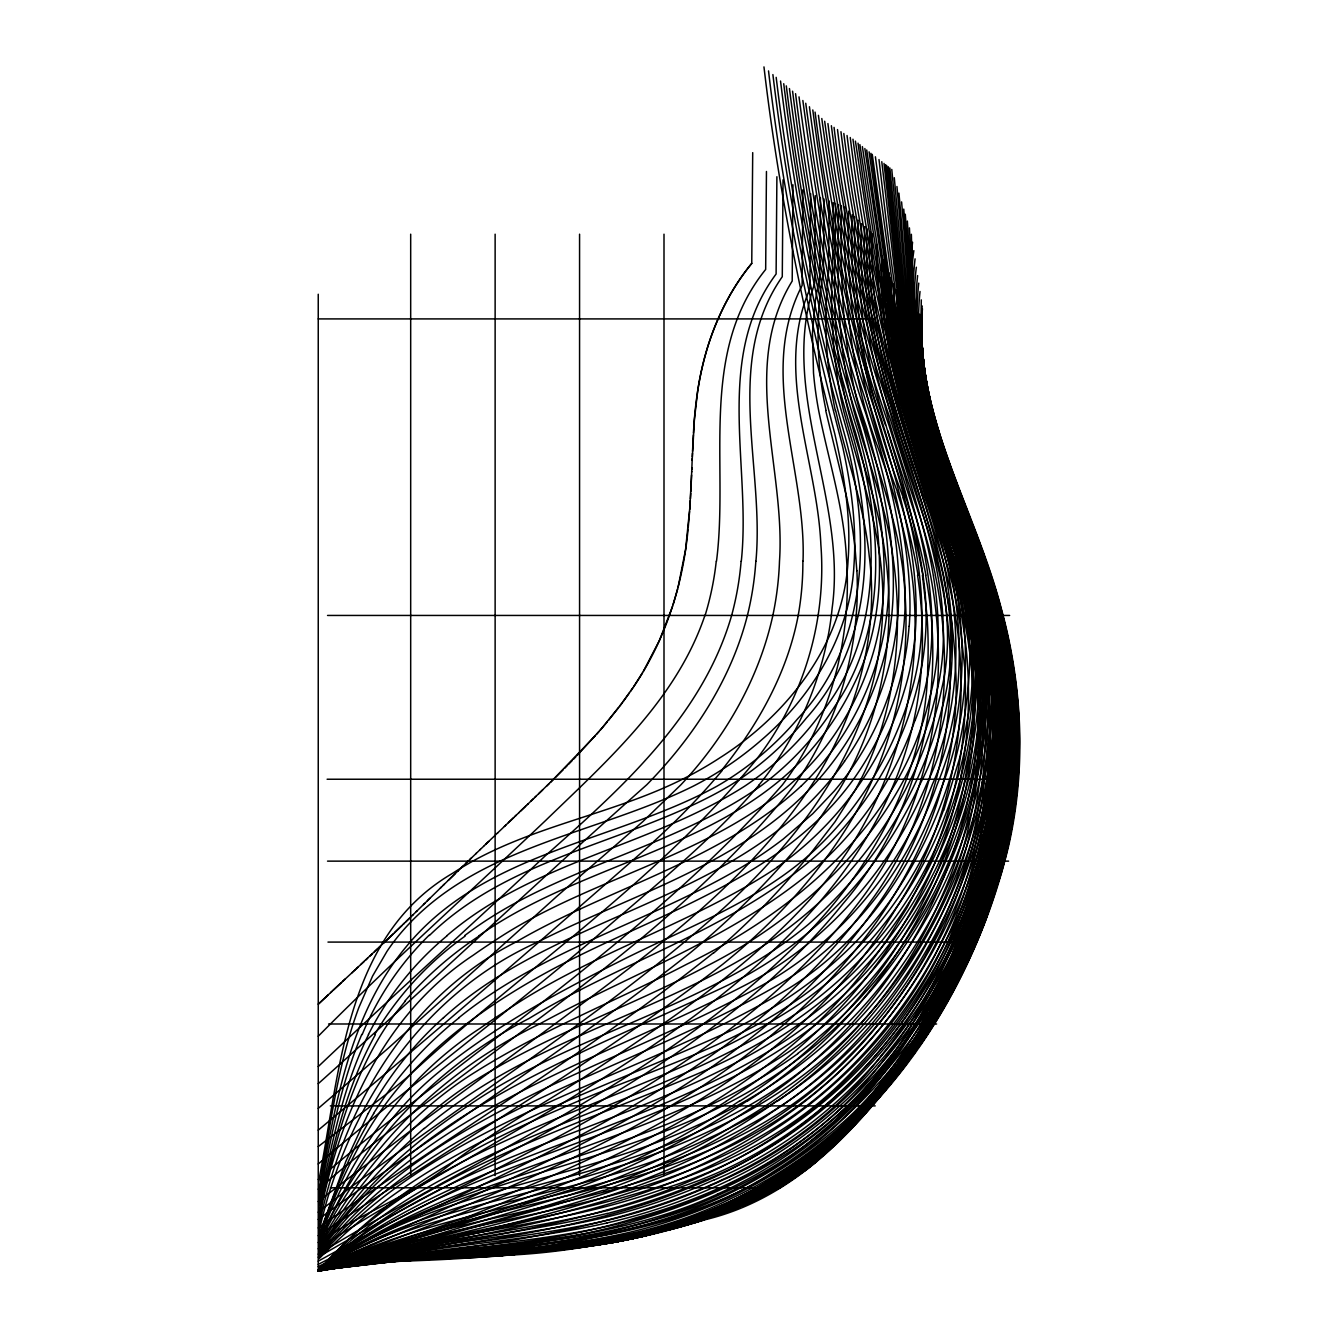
<?xml version="1.0" encoding="UTF-8"?>
<svg xmlns="http://www.w3.org/2000/svg" width="1338" height="1338" viewBox="0 0 1338 1338"><rect width="100%" height="100%" fill="white"/><g stroke="black" fill="none" stroke-linecap="round" stroke-linejoin="round"><path stroke-width="1.5" d="M921.765 313.092C918.855 385.595 942.671 455.422 968.093 522.272M854.564 216.789C854.246 268.102 856.905 319.698 867.225 370.091A478.168 478.168 0 0 0 875.169 402.788L907.8 503.489M876.959 244.503C876.323 292.119 882.946 339.618 894.052 385.862A796.93 796.93 0 0 0 902.213 416.921C919.407 478.469 944.477 537.642 958.393 600.126C974.315 672.83 971.254 749.481 950.365 820.88C916.513 929.759 841.284 1024.206 747.039 1087.46A822.435 822.435 0 0 1 725.982 1101.391M921.313 316.002C918.989 410.933 957.958 499.291 989.317 586.813A421.754 421.754 0 0 1 998.75 620.999C1009.337 666.993 1012.498 714.492 1010.19 761.556A642.207 642.207 0 0 1 1007.481 796.645C998.85 887.194 963.209 973.462 914.991 1049.878C862.776 1124.087 797.331 1197.661 705.31 1219.671A876.156 876.156 0 0 1 668.364 1230.241C620.13 1243.27 570.423 1249.742 520.633 1252.585L524.044 1251.983M872.46 234.1C866.74 357.112 922.367 469.354 952.773 585.509A495.144 495.144 0 0 1 959.63 620.347L964.698 667.428M921.882 312.306C918.654 380.36 940.079 446.223 963.778 509.076M693.452 433.094C695.476 393.038 702.667 352.764 719.376 316.052A244.453 244.453 0 0 1 721.684 311.085L722.47 309.429A230.002 230.002 0 0 1 751.755 263.318L752.709 152.649M766.457 171.481L765.671 269.44C698.403 352.814 728.993 463.885 716.482 561.341M776.893 176.733L776.107 274.006C713.723 358.066 751.438 465.825 741.285 561.308M783.048 179.827L782.278 276.698C723.222 361.344 764.667 466.845 755.92 561.308M792.966 184.811L792.196 281.047C739.462 366.913 785.791 468.3 779.485 561.274A314.363 314.363 0 0 1 772.846 615.447C764.5 653.596 748.962 689.973 728.374 723.089A398.573 398.573 0 0 1 680.875 784.821L642.809 821.632L556.976 896.243L387.97 1048.457L318.243 1108.416M802.884 189.812L802.131 285.395C757.074 372.817 806.496 469.487 803.017 561.207M810.644 193.709L809.891 288.791C773.882 372.165 817.217 459.636 820.863 544.7C826.784 621.083 803.369 698.737 756.505 759.315C656.54 882.177 522.188 970.334 406.852 1077.608A737.69 737.69 0 0 1 388.639 1092.36L318.243 1146.566M815.31 195.549L814.608 283.556C778.047 391.783 847.406 498.589 832.152 608.037A314.447 314.447 0 0 1 827.871 637.49M820.428 197.572L819.776 277.786A269.239 269.239 0 0 0 815.294 301.368L812.45 333.129L813.504 372.951A382.986 382.986 0 0 0 818.639 410.398C828.122 458.85 843.592 506.316 846.318 555.922C851.721 626.987 836.033 700.075 798.702 761.071A289.577 289.577 0 0 1 782.379 784.904C647.793 938.289 472.414 1047.654 318.243 1179.397M823.439 273.721L824.041 199.011M828.623 267.968L829.159 201.051M833.24 202.657L832.754 263.385A623.759 623.759 0 0 0 831.634 307.64L833.975 352.028L838.759 387.2A404.712 404.712 0 0 0 843.559 410.415C860.652 475.291 885.104 539.783 882.712 607.97A311.419 311.419 0 0 1 880.856 636.888C870.185 745.417 801.813 836.668 723.741 908.067C597.785 1021.111 451.424 1108.249 318.243 1212.195M835.531 203.56C835.397 264.64 831.115 326.505 842.907 386.899A402.353 402.353 0 0 0 848.008 410.415C860.535 458.817 879.233 505.781 885.321 555.688C895.323 624.913 885.238 697.098 855.133 760.335A328.596 328.596 0 0 1 838.943 790.24L817.468 821.783L793.467 851.537A846.201 846.201 0 0 1 690.04 952.974C570.356 1047.537 441.038 1129.071 318.243 1219.436M838.491 204.747C837.722 265.376 836.35 326.74 848.309 386.515A403.507 403.507 0 0 0 853.795 410.432C867.024 458.75 886.208 505.63 892.747 555.605C903.05 624.177 896.978 696.028 869.851 760.218A302.037 302.037 0 0 1 855.066 790.189L835.063 821.699L808.42 856.337M841.451 205.918C840.297 266.128 841.569 326.94 853.711 386.13A409.127 409.127 0 0 0 859.581 410.432C877.611 470.441 901.645 529.564 904.923 592.901C910.877 672.278 892.028 753.511 850.55 821.565C817.367 876.407 772.862 923.789 723.122 963.962C594.574 1063.643 453.147 1145.127 318.243 1235.676M844.629 207.173C843.709 288.122 848.81 371.061 877.929 447.444C895.038 495.595 910.492 545.018 914.055 596.296C921.564 699.858 888.449 806.145 821.8 885.99C755.017 964.966 667.144 1021.881 581.896 1078.796C539.03 1106.309 494.391 1131.128 453.632 1161.819C412.505 1195.302 361.695 1212.797 318.243 1242.517M858.093 220.201C857.474 270.56 860.903 321.153 871.322 370.492A515.331 515.331 0 0 0 879.267 402.788C897.263 464.219 917.768 525.55 924.792 589.506C934.158 682.748 893.901 776.274 829.861 842.923C745.584 925.461 628.04 957.824 529.179 1018.402C435.803 1066.436 360.842 1145.729 319.096 1242.216M861.622 223.613C856.186 326.405 888.081 424.932 921.246 520.616M491.732 1255.83C649.515 1251.933 811.681 1192.342 907.499 1061.486C989.016 952.439 1034.592 812.584 1014.706 676.175A524.345 524.345 0 0 0 1002.747 615.447C977.225 512.822 914.138 417.841 922.417 308.743M922.033 311.336C918.102 379.825 940.597 445.972 964.598 509.076M864.783 226.674C859.498 330.553 893.935 429.582 926.766 526.369A652.543 652.543 0 0 1 939.778 575.156C965.551 688.669 944.444 813.337 875.353 908C744.062 1095.688 516.451 1172.774 318.243 1266.534M867.325 229.133C860.769 344.92 908 452.294 939.694 560.906A538.612 538.612 0 0 1 943.19 575.173L950.733 615.447A481.111 481.111 0 0 1 955.499 666.792C962.356 774.133 916.396 877.745 848.376 958.56C713.689 1120.324 504.342 1186.037 318.243 1268.156L318.243 294.243M869.867 231.574C864.114 346.509 911.027 453.181 943.056 560.906A560.622 560.622 0 0 1 946.668 575.173C976.456 687.264 960.266 810.192 896.41 907.733C773.916 1113.584 526.787 1185.016 318.243 1269.126M922.166 310.349C915.359 413.743 970.15 505.463 997.88 601.899A497.753 497.753 0 0 1 1006.293 635.466M1018.92 758.646C1022.282 677.68 1001.627 598.002 971.973 523.275M922.267 309.73C914.724 418.359 976.038 513.357 1002.028 615.447A508.239 508.239 0 0 1 1018.118 737.974C1019.071 835.263 987.829 930.78 938.925 1014.137A529.915 529.915 0 0 1 859.799 1117.698C817.501 1164.595 763.078 1200.169 702.667 1218.818A656.322 656.322 0 0 1 585.041 1246.531L544.215 1251.365M1011.946 737.924C1010.809 873.129 953.425 1005.607 858.143 1101.191C795.307 1165.783 713.003 1210.037 625.214 1229.589C524.412 1253.79 419.129 1247.635 318.243 1271C383.471 1256.984 450.605 1257.636 516.869 1252.853M1006.728 758.629C1013.786 672.211 988.765 588.335 957.105 509.076A821.415 821.415 0 0 1 929.024 406.819M861.237 1117.581C959.781 1009.872 1015.174 863.395 1010.106 717.252M691.796 469.554L691.88 467.731M691.696 471.996L692.231 458.6M691.579 475.023L691.11 485.978M692.298 456.776L692.448 453.13M691.729 471.377L689.739 509.678M692.164 460.356L694.389 419.697L697.683 390.83A300.983 300.983 0 0 1 708.521 344.267C718.021 315.032 732.221 287.135 751.822 263.369M692.532 451.307L693.352 434.917M691.01 487.801L690.843 491.447M690.743 493.287L690.441 498.756M1004.002 830.731C1018.502 745.818 1014.388 656.975 984.969 575.574C946.05 468.668 899.169 358.601 912.566 242.245M1010.223 779.234L1011.745 717.252M690.324 500.579L690.107 504.225M1008.367 779.234L1009.621 758.613M922.216 305.967C912.884 413.726 975.168 507.738 1001.326 608.723C1022.433 685.725 1026.43 767.945 1008.601 845.984C969.515 1010.006 857.909 1169.596 692.064 1221.811M689.99 506.048L685.574 549.567L678.115 587.114M921.297 299.879L920.577 341.441M689.605 511.501L688.2 527.858M920.026 291.5C910.275 384.474 952.639 470.708 983.096 555.872C1004.47 614.175 1017.884 675.74 1018.134 738.007A486.53 486.53 0 0 1 1000.774 871.473M918.754 283.121C906.595 395.78 966.404 497.351 997.145 601.899A478.352 478.352 0 0 1 1009.37 655.704C1031.698 779.117 999.118 906.562 938.072 1014.154A507.152 507.152 0 0 1 918.504 1045.463L887.947 1086.406A607.301 607.301 0 0 1 860.485 1117.648C818.806 1165.599 764.416 1202.059 703.136 1219.453A786.326 786.326 0 0 1 675.556 1227.866L642.273 1236.513A591.831 591.831 0 0 1 621.902 1240.744C521.72 1260.53 418.677 1253.037 318.243 1270.113L565.874 1195.904M917.617 275.595C900.708 431.689 1013.602 563.432 1015.726 717.369M913.837 250.624C891.175 415.683 1010.157 555.437 1011.796 717.252M915.075 258.853C903.602 359.654 942.153 456.291 977.158 548.664M916.346 267.215C899.588 405.029 984.634 524.596 1008.166 655.737C1019.857 722.119 1016.746 790.808 1000.255 856.086C974.465 965.3 911.763 1063.81 830.564 1140.294M688.016 529.681C682.715 587.215 663.983 643.896 630.516 691.294M1005.239 810.243L1006.46 799.94M1001.443 820.462L1004.102 799.923A636.921 636.921 0 0 0 1007.347 758.629C1014.371 672.228 989.602 588.268 957.724 509.076A816.113 816.113 0 0 1 932.101 420.032M1004.052 830.731L995.271 871.456L982.694 912.148M995.188 845.951C1008.35 776.676 1010.725 704.758 996.793 635.416C983.614 574.37 956.469 517.655 938.172 458.165A642.524 642.524 0 0 1 928.505 423.895C908.903 348.516 906.16 270.293 898.919 193.107M318.661 1181.186C340.454 1072.056 344.468 936.115 453.08 873.012A310.567 310.567 0 0 1 472.782 861.137C538.896 824.609 615.129 812.969 682.48 779.234A375.694 375.694 0 0 0 720.413 757.475C788.149 714.291 843.927 642.942 848.058 560.421C851.269 517.839 844.194 475.308 834.795 433.897C803.502 313.192 778.398 190.832 763.965 66.9M318.712 1190.101C329.148 1134.54 335.637 1077.96 353.132 1023.988A393.857 393.857 0 0 1 358.801 1007.681L372.583 976.054L386.966 951.385A201.821 201.821 0 0 1 398.707 935.563C472.465 846.134 595.577 834.912 693.72 785.924A340.521 340.521 0 0 0 762.359 739.212C812.986 695.543 850.383 633.309 853.945 565.589C856.855 524.981 851.001 484.289 842.221 444.701C809.858 321.789 783.115 197.305 768.53 70.914M318.762 1195.654C334.467 1109.302 348.164 1016.261 406.284 946.635C484.189 851.771 614.895 841.937 716.834 786.276A299.879 299.879 0 0 0 749.849 764.282A308.71 308.71 0 0 0 797.682 718.74C870.586 641.153 870.904 529.564 844.228 433.295C811.263 315.751 787.48 195.816 772.896 74.594M989.769 871.423C1001.945 821.114 1005.524 769.116 1005.875 717.503A440.536 440.536 0 0 0 989.167 605.462L973.06 556.357M998.466 851.052L1000.473 840.916M318.795 1199.818C330.118 1144.023 339.283 1087.108 361.778 1034.425M318.946 1221.009C337.31 1118.3 383.488 1014.237 473.267 955.181A479.673 479.673 0 0 1 492.618 942.103C602.802 867.158 754.699 850.901 834.377 734.88A289.945 289.945 0 0 0 870.687 660.955C896.56 582.816 880.956 498.823 858.528 421.938C823.288 313.677 803.787 201.252 789.437 88.542M994.268 851.018C963.059 1009.203 861.455 1166.903 702.5 1218.818A670.673 670.673 0 0 1 675.59 1227.448L650.653 1234.372M318.829 1205.371C331.272 1147.419 342.127 1088.129 368.569 1034.542M318.896 1215.456C332.409 1153.189 347.378 1089.684 380.945 1034.709A275.745 275.745 0 0 1 396.349 1012.247L405.431 1000.908M318.862 1210.94C332.041 1150.663 345.003 1089.032 375.393 1034.642M318.979 1226.578C341.842 1109.804 407.003 997.111 515.832 942.086C609.492 887.395 720.546 861.087 801.445 785.757M996.208 861.137L990.906 881.692M988.514 876.557C970.451 946.217 941.283 1013.686 898.082 1071.537M319.013 1231.796C345.706 1109.286 420.918 994.519 537.675 942.086C631.519 894.436 739.245 864.933 813.052 785.523A294.226 294.226 0 0 0 833.139 761.657A303.492 303.492 0 0 0 880.17 670.773C906.06 591.112 889.636 505.781 866.572 427.625C829.644 319.531 809.791 206.771 795.558 93.693M677.664 588.887L673.098 604.692M992.445 881.709L995.271 871.456M999.118 871.473L989.752 902.113L978.647 932.185A666.692 666.692 0 0 1 965.367 963.159L952.706 989.016L938.44 1014.154A543.546 543.546 0 0 1 860.066 1117.548C818.187 1165.064 763.546 1200.788 702.835 1219.052A709.04 709.04 0 0 1 668.465 1229.388L632.723 1238.118A625.548 625.548 0 0 1 585.024 1246.464L491.715 1255.646M1000.122 871.473L990.705 902.113L979.416 932.218A646.873 646.873 0 0 1 966.12 963.159L939.41 1014.137A521.218 521.218 0 0 1 870.988 1105.957L835.698 1140.327M1000.757 871.473L991.291 902.13L980.068 932.201M1001.761 871.473L984.902 922.25M672.529 606.432L659.383 640.567L643.344 671.341M915.058 720.48C953.425 622.789 918.42 519.713 888.917 425.149C853.192 325.067 832.269 220.486 818.421 115.319M984.751 902.046L977.827 922.183M976.84 922.183L989.434 881.692A516.401 516.401 0 0 0 998.717 840.883L1004.738 799.923A641.889 641.889 0 0 0 1007.966 758.613C1017.733 657.159 978.78 562.06 943.29 469.554C914.623 387.585 911.395 299.996 905.291 214.214M319.046 1236.613C333.647 1194.115 350.121 1151.901 373.737 1113.5M319.046 1234.991L345.99 1161.083L368.084 1113.534M704.909 615.447C676.392 699.674 607.787 760.268 545.703 820.411C469.889 892.346 391.733 961.871 318.243 1036.231M943.775 810.259L959.446 758.83A505.463 505.463 0 0 0 966.571 723.808C984.852 639.614 957.791 556.023 929.977 477.398C889.686 368.468 868.596 253.969 852.958 139.202M966.989 952.656L982.744 912.148M319.063 1237.867C339.936 1180.517 365.341 1123.167 407.17 1077.792C445.705 1035.361 493.237 1002.112 543.128 974.365C655.135 912.299 795.29 877.812 865.502 761.021A302.856 302.856 0 0 0 909.087 626.318M979.065 922.183L971.355 942.086M970.267 942.086L974.131 932.168M953.927 963.092C998.466 860.752 1011.846 745.115 991.107 635.433A410.733 410.733 0 0 0 984.617 608.205C953.877 510.43 908.234 414.563 909.924 309.764M965.033 952.673C948.776 992.729 928.689 1031.397 902.849 1066.135M319.08 1239.49C350.84 1155.38 403.574 1077.893 479.874 1028.437A734.294 734.294 0 0 1 503.757 1012.281C589.205 953.459 690.977 924.792 777.094 867.459M951.736 968.294C996.877 864.298 1012.18 747.189 990.906 635.517A352.178 352.178 0 0 0 985.571 610.396C965.283 537.776 933.606 468.601 917.684 394.66A808.972 808.972 0 0 1 907.281 342.511L899.287 283.656L886.693 165.511M951.301 968.294C927.234 1028.905 889.737 1084.198 842.589 1129.255M967.023 952.656C927.368 1045.446 864.499 1131.48 779.937 1187.793M960.433 963.159L940.848 1004.169M949.077 973.479C909.104 1074.113 827.285 1154.343 729.494 1199.283C601.615 1263.407 454.669 1243.955 318.243 1270.113C458.198 1224.638 608.957 1203.966 735.482 1124.271C826.6 1073.16 900.29 993.549 941.383 897.313C986.708 797.766 990.705 681.494 958.794 577.431C925.762 478.736 888.767 378.771 889.335 273.103M950.984 983.882C1019.773 853.477 1036.013 693.954 979.734 555.906M319.096 1241.112C347.729 1177.925 384.307 1116.16 438.931 1071.955C493.889 1026.865 556.876 992.846 620.196 961.085C685.692 927.87 756.873 902.247 812.199 852.339C857.022 811.346 890.071 757.96 908.552 700.209C940.363 606.85 908.954 509.477 881.441 419.496C846.201 319.481 826.55 214.866 812.785 109.95M946.685 994.084C1019.539 852.841 1037.636 684.136 971.656 536.354M923.621 876.089L907.013 907.666L888.114 937.938A519.462 519.462 0 0 1 810.945 1028.721M946.183 994.084L929.86 1023.988L909.388 1056.05M941.868 1004.186L947.07 994.084M947.822 994.084L937.068 1014.154M319.113 1243.855C364.789 1147.619 443.764 1070.166 539.498 1023.988C632.439 973.211 735.097 936.985 816.414 867.225A349.151 349.151 0 0 0 914.924 720.446M953.108 952.79C902.648 1049.895 824.91 1135.41 723.289 1179.782A592.032 592.032 0 0 1 607.151 1220.407M894.654 1076.488L916.998 1045.43A496.264 496.264 0 0 0 935.797 1014.154L956.319 973.562L965.283 952.656A655.068 655.068 0 0 0 976.84 922.183M941.668 1004.186L917.115 1045.413L887.228 1086.356A641.588 641.588 0 0 1 860.652 1117.631L827.336 1150.897L790.106 1179.564M319.113 1245.477C357.246 1176.386 408.792 1112.848 476.696 1071.203C543.445 1029.19 617.303 1000.54 687.03 964.096C796.528 910.626 899.755 822.987 929.191 699.724C955.667 604.625 917.885 509.594 890.456 419.53C855.785 322.291 835.514 220.636 821.8 118.53M642.407 672.914L633.61 686.779M924.759 1034.776L931.365 1023.988M319.146 1246.865C362.297 1176.57 418.342 1112.112 490.795 1071.019C560.555 1030.026 637.406 1003.283 708.605 965.099C814.641 910.827 905.709 817.485 934.777 699.44C961.32 604.04 920.477 509.661 893.332 419.547C858.829 323.194 838.408 222.476 824.676 121.256M933.723 1023.988L904.371 1066.52L879.618 1096.374A449.953 449.953 0 0 1 858.829 1117.765C806.178 1168.007 741.921 1207.043 671.442 1226.21M919.875 1045.647L927.15 1034.91A595.226 595.226 0 0 0 984.785 922.216M632.59 688.284L619.812 706.063M319.163 1249.96C350.573 1202.946 390.947 1162.304 436.037 1128.352A601.331 601.331 0 0 1 468.016 1105.89C574.537 1032.183 708.538 1007.882 808.62 924.173C872.844 867.86 920.996 792.414 941.718 709.291C965.216 629.144 938.741 547.978 914.707 471.662C874.835 359.604 846.268 243.817 831.366 125.722M629.479 692.8L623.09 701.681M319.163 1251.147C413.593 1112.363 578.116 1055.983 723.156 987.411C810.443 946.25 880.053 872.175 919.791 784.687C966.789 693.569 958.225 587.466 923.404 494.19C882.06 375.025 849.011 252.966 834.059 127.394M902.481 1066.269L916.848 1045.463A492.953 492.953 0 0 0 935.964 1014.154C986.608 924.14 1012.916 820.629 1009.454 717.252C1010.892 589.707 930.546 480.626 921.899 354.637M894.871 1009.504C963.41 917.6 995.89 800.576 985.47 686.461C981.172 609.844 947.822 539.883 925.896 467.531C908.87 411.184 899.136 352.563 898.216 293.658M912.265 1056.251L916.078 1050.999M319.18 1252.686C420.182 1112.33 593.771 1063.359 740.55 987.528C824.593 945.247 889.803 870.704 926.448 784.653C969.515 694.556 961.47 591.145 927.385 499.843C885.304 379.658 852.741 256.227 837.504 129.552M622.003 703.152L602.05 728.023L577.096 755.502M895.691 1076.254L903.317 1066.118M894.252 1076.588C986.825 951.836 1023.955 788.015 995.271 635.416A395.613 395.613 0 0 0 988.782 608.221L977.509 572.513L954.529 508.925A728.993 728.993 0 0 1 914.74 311.587M894.921 1009.437C837.688 1087.51 755.284 1144.659 665.839 1180.066C553.564 1222.614 433.746 1239.055 318.243 1270.515C459.586 1209.669 621.668 1210.188 756.606 1132.266C819.96 1096.943 872.711 1044.526 912.717 984.333C979.75 882.846 1012.481 756.305 991.809 635.5A357.045 357.045 0 0 0 986.307 610.396C966.22 539.749 935.563 472.347 919.691 400.397A803.235 803.235 0 0 1 908.067 342.578L900.34 284.108L888.281 166.715M908.368 1061.469C849.53 1140.26 768.096 1204.284 671.408 1227.916M618.691 707.501L608.489 720.346M890.372 1081.589L893.951 1076.622M721.7 770.236C757.893 725.045 787.38 672.847 798.201 615.447A300.716 300.716 0 0 0 802.867 561.224M880.371 1056.568C980.787 934.309 1017.181 763.162 977.526 610.329A524.513 524.513 0 0 0 971.622 590.008L938.975 496.13M879.768 1096.14C935.329 1031.213 975.519 953.777 998.098 871.456A477.231 477.231 0 0 0 1008.835 820.495L1011.612 799.94A546.506 546.506 0 0 0 1015.141 737.957C1016.93 658.965 993.565 582.766 964.497 510.296M319.23 1270.765C383.053 1195.018 471.829 1146.783 561.659 1108.299A1164.896 1164.896 0 0 1 595.025 1094.15C675.473 1062.088 760.519 1034.341 827.135 976.673A402.838 402.838 0 0 0 943.507 810.159M890.054 1081.622L874.166 1101.141M319.18 1254.208C428.929 1114.153 608.188 1069.413 757.91 987.611C838.558 944.193 899.721 869.633 932.285 784.62C972.759 693.669 964.23 590.911 929.642 499.86C887.261 380.561 856.337 257.515 840.95 131.709M839.913 1140.16L861.237 1117.581L887.479 1086.289M886.091 1086.573C849.479 1133.236 802.265 1171.469 749.23 1197.995M759.231 784.904C709.157 843.576 647.743 891.141 590.192 942.086C500.797 1017.599 407.103 1087.844 318.243 1163.976M886.693 1086.523C765.035 1239.841 556.123 1257.369 375.71 1262.002M607.318 721.751L600.26 730.08M879.467 1096.157C850.5 1131.062 818.572 1164.495 779.251 1187.793L816.331 1161.066L850.316 1129.071M880.672 1056.619C758.362 1214.268 547.61 1237.717 364.137 1261.232M599.073 731.451L596.681 734.194M319.197 1255.562C436.238 1115.491 621.033 1074.815 773.381 987.695C851.068 943.374 907.666 868.262 937.118 784.603C975.435 692.967 966.538 590.727 931.516 499.877C888.9 381.313 859.347 258.585 843.826 133.499M595.477 735.549L550.436 782.362M858.327 1109.854C976.305 977.392 1025.811 786.125 984.116 613.373A461.861 461.861 0 0 0 974.315 579.354C942.487 492.033 905.241 403.708 907.632 308.927M869.583 1105.89L858.544 1117.765M575.858 756.806L573.35 759.399M319.197 1257.084C443.664 1115.942 635.533 1082.241 789.922 987.695C862.09 942.521 912.165 869.031 940.614 789.888C976.773 700.376 971.589 600.177 937.252 511.183C893.232 389.676 862.692 263.854 847.038 135.506M572.095 760.686L568.316 764.567M850.617 1129.038L828.406 1150.847M567.061 765.838L564.519 768.413M860.2 1117.682L825.061 1150.831L799.739 1170.533M563.248 769.685L555.588 777.311M838.775 1140.177L860.852 1117.615A660.805 660.805 0 0 0 887.897 1086.339M859.816 1117.698C816.147 1163.14 761.974 1198.296 702.199 1218.45M554.3 778.582L527.389 804.556M852.406 1123.569C807.282 1169.897 750.166 1203.698 688.384 1222.447M427.374 900.775L429.966 898.233M423.477 904.588L424.782 903.317M416.319 911.579L441.473 886.994M412.221 915.577L417.055 910.86M440.453 887.98L458.566 870.369M413.225 914.59L386.18 940.714M443.095 885.422L444.417 884.134M405.665 921.949L409.445 918.286M448.381 880.253L455.02 873.814M549.149 783.633L546.556 786.142M318.243 1066.587C392.971 995.522 469.889 926.782 544.984 856.103C620.999 788.667 702.483 716.516 731.635 615.447A301.602 301.602 0 0 0 741.118 561.308M403.173 924.357L404.427 923.153M401.935 925.562L394.576 932.67M457.68 871.239L462.864 866.221M461.677 867.375L471.478 857.926M465.691 863.512L468.35 860.936M538.762 793.685L542.659 789.922M319.213 1258.606C431.455 1141.95 589.54 1095.621 732.404 1029.976C800.04 996.258 862.073 947.772 902.013 882.762C940.597 821.114 964.046 749.798 968.929 677.229C974.181 614.025 953.325 553.313 933.874 494.274M469.688 859.648L476.361 853.243M534.832 797.448L536.137 796.194M393.372 933.84L356.259 968.762M475.793 853.795L480.375 849.396M480.108 849.663L484.423 845.532M484.389 845.549L488.738 841.401M530.902 801.211L533.528 798.702M485.727 844.278L497.753 832.805M525.633 806.229L520.348 811.263M497.351 833.189L513.725 817.585M515.046 816.314L516.384 815.059M518.793 812.751L528.276 803.72M504.409 826.449L505.747 825.178M508.407 822.636L509.745 821.381M510.246 820.896L519.027 812.534M383.822 942.956L385.01 941.835M379.156 947.371L380.31 946.284M377.985 948.475L374.523 951.736M328.195 994.887L318.243 1004.236L332.092 991.241M330.62 992.612L345.304 978.931M369.94 956.034L372.232 953.877M333.011 990.371L341.29 982.661M365.374 960.299L367.649 958.159M360.825 964.531L364.237 961.353M342.461 981.574L358.166 967.006M351.693 973.01L352.831 971.94M353.985 970.886L355.122 969.816M653.947 841.736C543.077 939.025 431.421 1035.545 318.243 1130.158M429.398 935.496C511.818 854.949 632.439 842.789 728.725 786.276A299.511 299.511 0 0 0 760.319 763.981A307.322 307.322 0 0 0 806.329 718.105C876.925 639.413 874.316 528.677 847.707 433.295C814.022 316.855 790.725 197.69 776.174 77.353M810.845 1028.621C770.002 1066.419 723.406 1097.495 674.854 1124.472A1223.785 1223.785 0 0 1 568.75 1176.236M972.525 536.337C1013.217 631.937 1023.102 739.111 1003.299 840.916A456.609 456.609 0 0 1 996.308 871.456C963.745 998.984 884.635 1114.788 771.574 1183.678M318.243 1083.696C428.545 984.902 536.02 882.996 646.756 784.754A467.832 467.832 0 0 0 668.197 761.489C704.474 719.175 733.625 669.753 747.407 615.447A311.754 311.754 0 0 0 755.836 561.291M443.547 1017.683C553.848 917.383 718.573 903.167 820.411 791.46A292.069 292.069 0 0 0 844.529 761.406M829.175 1145.679C779.937 1189.934 717.77 1216.292 654.299 1232.549M826.851 1150.897C802.666 1172.188 775.772 1190.736 745.935 1203.18M713.121 953.091C587.583 1053.073 449.501 1135.895 318.243 1227.916M823.924 1145.629C782.864 1180.752 734.445 1207.043 682.765 1222.731M424.313 1128.553L433.796 1120.742A476.228 476.228 0 0 1 462.179 1099.669C569.319 1024.808 704.407 999.754 805.175 914.757C873.998 857.29 923.253 776.508 941.735 688.719C959.647 612.837 932.235 537.876 910.81 466.042C871.356 355.072 842.572 240.539 827.921 123.564M836.283 1134.808C770.972 1189.281 691.361 1226.662 607.569 1241.497C511.869 1257.921 413.743 1251.967 318.243 1270.113L551.691 1206.04L603.338 1190.318M447.059 935.53C533.026 861.455 650.703 846.318 744.58 786.226A298.508 298.508 0 0 0 774.334 763.613A305.131 305.131 0 0 0 817.869 717.285C883.716 638.828 879.283 531.721 853.811 438.998C818.739 322.107 795.173 202.155 780.539 81.033M318.243 1189.164C475.659 1053.474 664.066 949.645 794.638 784.837A341.039 341.039 0 0 0 856.889 570.774M805.208 1170.666L817.184 1161.066M318.243 1201.524L420.567 1123.05L561.609 1018.987C654.984 949.729 751.973 878.715 815.427 779.234C856.905 713.338 879.317 633.827 869.215 555.922C864.248 506.115 846.753 458.934 835.631 410.415M458.884 1017.716C545.887 947.07 657.527 919.808 751.605 861.137A427.023 427.023 0 0 0 783.299 839.01L812.684 813.805L834.009 791.31A285.63 285.63 0 0 0 856.537 761.205A302.388 302.388 0 0 0 902.481 637.34A285.496 285.496 0 0 0 904.94 610.262C907.08 535.167 885.238 462.128 862.642 391.332C831.283 297.103 816.23 198.593 802.85 100.501M797.682 1053.491C932.753 954.512 1010.575 776.391 977.844 610.329M802.432 1165.833C961.771 1045.881 1029.173 827.954 993.616 635.416A401.216 401.216 0 0 0 987.143 608.205C961.554 526.001 925.043 446.34 916.831 359.604A577.832 577.832 0 0 1 912.934 310.868M464.687 935.596C553.648 867.492 669.435 850.332 760.486 786.192A284.994 284.994 0 0 0 788.015 763.229A296.919 296.919 0 0 0 835.029 706.029C890.305 625.281 880.889 522.489 855.718 433.295C820.462 319.381 798.217 202.005 783.734 83.725M777.077 1101.408C922.635 1001.242 1013 811.965 988.146 635.583A350.589 350.589 0 0 0 983.196 610.396C962.524 531.771 927.552 457.395 911.68 377.383A835.012 835.012 0 0 1 904.772 342.277L895.975 282.234L881.775 161.697M760.419 1101.408C874.015 1027.567 953.509 902.866 973.73 769.066C988.631 673.399 961.102 578.718 928.639 489.691C904.12 417.791 886.943 342.695 886.442 266.429M787.831 1175.048C957.071 1058.642 1029.206 832.905 992.746 635.416A404.043 404.043 0 0 0 986.273 608.205C954.83 510.899 911.981 414.763 911.88 310.483M747.005 1101.391C862.458 1027.952 947.973 904.94 969.281 769.082C985.872 673.783 960.567 578.518 927.602 489.675C902.23 415.65 883.598 338.397 883.548 259.739M739.396 1101.391C855.902 1028.153 944.762 906.127 966.755 769.082C1002.948 589.673 873.881 433.813 881.909 255.959M478.987 935.697C581.762 863.01 719.961 849.597 807.383 754.164A291.316 291.316 0 0 0 854.146 683.852C893.249 605.378 880.939 514.494 858.427 433.295C822.552 320.267 800.843 203.443 786.292 85.883M796.16 1170.399C767.009 1190.368 735.047 1205.99 701.898 1218.098A524.412 524.412 0 0 1 611.115 1242.818A552.193 552.193 0 0 0 702.132 1218.282M318.243 1248.755C560.388 1089.165 971.823 940.162 917.567 575.173M318.243 1254.124C476.78 1157.705 651.84 1082.977 787.614 953.174C866.489 878.982 926.297 778.214 927.736 667.394A464.704 464.704 0 0 0 927 615.447L922.434 575.173M318.243 1257.185C498.99 1150.178 707.518 1071.086 843.442 903.2C920.059 813.588 947.271 690.04 925.595 575.173M781.091 1179.347L739.496 1201.925L701.697 1217.864A510.564 510.564 0 0 1 607.485 1243.42M779.887 1187.793L748.26 1203.715L703.487 1219.938A865.954 865.954 0 0 1 668.381 1230.023M778.616 1187.793L758.445 1198.748L736.837 1208.114M318.243 1261.165C505.814 1156.902 723.189 1079.465 858.193 903.2C929.492 811.447 952.288 688.167 930.462 575.173A596.597 596.597 0 0 0 915.209 514.929L887.746 430.786M766.507 1193.295L776.475 1187.793M764.55 1187.793C723.724 1210.706 679.587 1227.665 633.961 1238.102M318.243 1264.343C512.671 1165.482 735.733 1086.305 869.416 903.133C938.289 810.41 958.476 687.147 935.329 575.173M729.912 1179.731C854.999 1120.675 947.087 1002.496 987.16 871.523A561.291 561.291 0 0 0 995.288 840.916L1003.199 799.957A469.621 469.621 0 0 0 1002.513 655.771A456.308 456.308 0 0 0 991.525 605.445L975.569 556.324M768.447 1193.446L736.569 1207.997L703.37 1219.871A867.292 867.292 0 0 1 675.523 1228.1L642.29 1236.446A596.664 596.664 0 0 1 621.902 1240.744L580.24 1247.2M714.425 1179.865C871.356 1113.467 977.861 955.6 1002.496 789.637A436.79 436.79 0 0 0 1006.778 738.124A450.672 450.672 0 0 0 997.496 635.483A445.755 445.755 0 0 0 990.153 605.445L977.593 566.074L938.741 458.181A575.407 575.407 0 0 1 929.09 423.929C910.676 351.342 908.034 276.163 901.595 201.904M753.461 1198.012L733.441 1207.027L702.517 1218.617A650.452 650.452 0 0 1 585.024 1246.464L579.137 1247.233M744.313 1200.37C677.831 1230.893 605.177 1246.263 532.541 1252.368A745.032 745.032 0 0 1 491.732 1256.198A733.826 733.826 0 0 0 538.361 1251.599C604.458 1242.517 671.542 1232.181 732.839 1204.518C805.208 1172.389 865.402 1116.494 908.987 1050.915C986.892 929.157 1019.489 777.963 991.91 635.416A407.17 407.17 0 0 0 985.437 608.205C954.329 510.681 910.124 414.663 910.91 310.115M756.622 1198.48L703.052 1219.47A773.063 773.063 0 0 1 668.431 1229.672L642.307 1236.379A565.757 565.757 0 0 1 621.902 1240.744C521.686 1260.212 418.71 1253.037 318.243 1270.113C419.563 1249.843 524.262 1255.713 625.214 1233.318C710.461 1214.051 791.143 1172.69 854.263 1111.962C905.224 1061.101 948.19 1000.372 972.341 932.168C992.328 876.457 1003.483 817.719 1006.209 758.629C1013.318 672.194 988.08 588.386 956.586 509.076M733.592 1202.009L711.247 1211.793A370.174 370.174 0 0 1 677.112 1223.551L631.302 1234.64L538.344 1251.465A679.888 679.888 0 0 1 491.748 1256.482C433.846 1260.329 375.025 1257.168 318.243 1271.1C423.109 1247.802 532.624 1250.461 635.767 1217.848C730.832 1191.907 822.636 1141.883 882.294 1061.653C981.122 936.567 1019.188 764.868 978.714 610.329A526.821 526.821 0 0 0 964.932 560.12L926.08 445.153L906.11 371.429L891.309 292.019L872.259 154.355M708.906 1105.89C581.144 1166.619 434.482 1186.053 318.243 1270.732L375.794 1262.487L506.935 1253.422M747.725 1203.615L758.445 1198.748M705.578 1179.949C912.483 1096.223 1040.78 853.744 995.957 635.416A397.904 397.904 0 0 0 989.418 608.221L978.128 572.513L937.754 458.165M717.486 1194.115C592.165 1252.251 450.488 1241.38 318.243 1270.28L398.925 1260.547L468.517 1256.783L375.811 1262.554L550.169 1249.792L600.227 1244.457L550.035 1250.378M568.801 1176.353L470.441 1215.757L318.243 1269.611M678.366 1187.793C792.581 1150.429 887.362 1065.399 940.162 958.142C970.987 896.226 987.461 827.586 991.224 758.663C1000.456 659.015 962.674 565.221 930.378 473.334C891.392 367.047 873.396 254.906 858.026 143.183M735.582 1207.729L713.99 1215.79M554.317 1187.793L405.347 1240.644L318.243 1269.812L571.125 1189.633M675.523 1228.1A857.591 857.591 0 0 0 703.37 1219.855L736.887 1208.114M726.116 1212.395L737.271 1208.214M981.841 610.329A433.512 433.512 0 0 1 987.745 635.466C1012.063 761.991 990.153 897.196 926.13 1009.153C891.359 1071.32 843.977 1127.382 783.834 1166.318C714.141 1212.429 631.151 1231.144 550.052 1245.795A727.404 727.404 0 0 1 491.748 1253.422L387.502 1261.466L318.243 1270.398C464.871 1214.218 631.084 1214.971 767.778 1131.981C827.068 1096.993 875.838 1046.299 913.971 989.367C981.875 886.475 1014.89 757.81 992.746 635.483A366.997 366.997 0 0 0 987.076 610.396C966.504 539.883 936.082 472.381 920.327 400.397A793.166 793.166 0 0 1 908.887 342.662M666.792 1187.793C774.133 1153.69 866.857 1080.703 924.775 984.166C962.089 925.26 985.437 858.143 997.362 789.654A439.332 439.332 0 0 0 1002.513 696.83M563.633 1189.499L318.243 1269.879M725.781 1212.295L703.303 1219.687A817.551 817.551 0 0 1 668.398 1229.839L621.902 1240.677A548.597 548.597 0 0 0 642.307 1236.379M352.73 1265.196L318.243 1270.515C497.201 1210.974 715.027 1217.747 853.744 1069.999A531.771 531.771 0 0 0 930.261 969.632L951.836 929.475A467.146 467.146 0 0 0 965.267 898.45C983.932 849.546 996.358 798.1 1000.841 745.918A396.148 396.148 0 0 0 997.195 652.392A376.547 376.547 0 0 0 988.966 614.142C972.877 557.26 948.893 502.971 933.021 445.989A870.637 870.637 0 0 1 918.47 388.906L916.078 377.366A767.845 767.845 0 0 1 908.201 331.255L902.665 285.111L891.777 169.424M387.502 1261.466L318.243 1270.565C412.087 1238.871 511.551 1230.943 607.134 1206.274A724.494 724.494 0 0 0 666.792 1187.776M437.208 1257.034L384.223 1261.098L318.243 1270.464C412.388 1240.711 511.634 1234.322 607.151 1210.505M671.408 1227.565L660.019 1230.893M947.354 501.817L973.077 572.463L984.25 608.205A413.007 413.007 0 0 1 990.739 635.433C1014.137 775.839 964.464 921.999 873.998 1029.742C735.95 1196.323 513.508 1217.915 318.243 1270.414C412.556 1241.965 511.685 1236.713 607.151 1213.449M671.442 1226.043L660.052 1229.254M318.243 1270.398C412.74 1243.42 511.735 1239.523 607.151 1216.911A620.146 620.146 0 0 0 714.375 1179.715M513.775 1252.719L410.682 1259.526L318.243 1270.347C471.026 1223.718 638.31 1207.461 771.775 1112.263C853.059 1059.964 914.607 981.172 951.234 892.229C991.174 792.916 992.863 679.252 961.136 577.464C927.769 482.667 893.801 385.712 893.985 283.857M665.755 1227.598L648.596 1232.081M660.019 1230.692L642.825 1235.375M654.299 1232.164L602.334 1243.437M503.506 1252.937L410.682 1259.576L318.243 1270.247C412.974 1245.042 511.768 1242.266 607.134 1220.356M654.332 1230.525L642.842 1233.402M341.307 1267.086L318.243 1270.247C413.091 1246.13 511.785 1244.39 607.134 1222.932M618.725 1223.668C519.897 1247.3 417.055 1246.548 318.243 1270.314L341.29 1266.986M642.859 1233.218L631.319 1235.927M631.302 1237.801L637.072 1236.529M625.214 1239.891C763.463 1213.499 883.398 1117.079 940.698 988.899C994.101 880.27 1012.582 754.682 990.254 635.533A348.884 348.884 0 0 0 985.036 610.396C964.43 535.819 931.783 464.888 915.894 388.906A811.28 811.28 0 0 1 906.712 342.461L898.534 283.338L885.589 164.641M632.673 1238.386L620.698 1240.794A579.203 579.203 0 0 1 585.041 1246.447L573.433 1247.836L608.623 1243.086L644.615 1235.743M637.072 1236.011C547.861 1258.121 455.037 1253.622 364.371 1264.176L480.175 1254.559L375.744 1262.236L318.243 1270.13C474.472 1243.37 646.722 1266.183 784.185 1170.349C890.489 1103.248 964.263 991.558 997.328 871.456A462.212 462.212 0 0 0 1004.403 840.916L1010.692 799.94A567.613 567.613 0 0 0 1013.819 758.613C1016.679 694.288 1007.129 629.546 985.203 568.985M637.089 1234.489L625.532 1237.115M352.63 1263.356L318.243 1270.849L352.714 1265.079L318.243 1270.163C442.025 1245.946 573.032 1263.39 692.549 1217.112C788.115 1181.705 872.192 1115.591 927.05 1029.474C1026.263 882.528 1044.894 692.716 972.642 529.798M503.406 1253.907L387.368 1261.483L318.243 1270.18L370.91 1261.199L437.175 1253.873M619.745 1238.269L625.532 1236.914M344.602 1265.865L371.011 1262.57L318.243 1270.18L384.157 1259.794M318.093 1270.247C471.662 1240.677 642.106 1255.395 778.114 1164.545A399.426 399.426 0 0 0 806.864 1144.174L833.507 1121.696L858.461 1097.327A613.573 613.573 0 0 0 929.693 1007.313C976.104 937.988 1001.209 856.086 1009.454 773.498A450.939 450.939 0 0 0 1011.227 727.688L1010.725 710.511A478.971 478.971 0 0 0 996.024 614.226C981.958 556.524 954.613 503.356 937.269 446.741M619.745 1238.068L526.687 1253.121A809.54 809.54 0 0 1 491.732 1256.014L387.435 1261.567M619.745 1239.657L590.727 1244.875L538.478 1250.98M352.647 1264.728L318.243 1270.816C441.473 1241.831 571.159 1237.265 689.154 1187.793C855.099 1124.154 972.291 963.076 999.469 789.637A424.715 424.715 0 0 0 1004.42 738.175A433.211 433.211 0 0 0 999.486 655.771A422.524 422.524 0 0 0 988.464 605.462L972.308 556.357M608.138 1240.493L596.514 1242.601M364.337 1263.607L318.243 1271.05C470.458 1240.895 639.581 1260.781 775.17 1170.499C881.575 1103.114 961.938 993.816 992.495 871.439A499.994 499.994 0 0 0 999.152 840.883L1005.173 799.923A645.568 645.568 0 0 0 1008.384 758.613C1016.997 661.608 983.514 569.118 947.756 480.86C916.396 398.022 912.683 308.459 907.365 221.054M614.694 1242.065L618.307 1241.413A540.937 540.937 0 0 0 658.998 1232.114L675.573 1227.632A716.265 716.265 0 0 0 702.751 1219.102C763.429 1200.454 817.869 1164.562 860.485 1117.648A614.627 614.627 0 0 0 887.228 1086.356M607.469 1243.303L603.856 1243.872L668.398 1229.839A863.646 863.646 0 0 0 703.487 1219.938M620.648 1240.978L596.597 1244.892M596.514 1243.035L550.035 1250.227L588.419 1246.046M611.098 1242.684L583.87 1246.799M584.923 1245.377C647.96 1235.342 711.281 1219.704 767.142 1187.793C846.787 1143.472 908.067 1070.935 946.367 988.933C971.589 933.857 991.709 875.771 998.767 815.36C1005.106 762.409 1005.708 708.622 998.382 655.754C988.364 586.981 956.436 524.379 937.185 458.148A788.667 788.667 0 0 1 912.7 354.219L904.388 288.188L894.286 177.703M601.665 1243.504L530.149 1251.448M318.243 1270.113L341.257 1266.534M584.923 1245.795L561.692 1249.107L580.24 1247.15L515.097 1252.92M567.513 1248.772L573.333 1248.02M364.371 1263.875L318.243 1271.067C363.585 1259.811 410.515 1258.339 456.944 1255.746M341.29 1267.036L364.254 1263.758M532.541 1252.401L561.793 1249.475M572.028 1247.969L580.24 1247.083M571.962 1248.237L560.037 1249.475M364.354 1264.126L433.796 1257.887L530.902 1251.532L515.097 1252.569M364.187 1263.323L398.891 1260.379L468.551 1257.503M387.451 1261.667L341.29 1266.835L318.243 1271.083L341.19 1266.685L318.243 1270.849L341.207 1266.818L387.435 1261.617L503.406 1254.291M520.633 1252L387.468 1261.216L572.028 1248.07M387.234 1259.493L491.748 1250.913M561.793 1248.939L573.433 1247.785L538.478 1250.829M387.502 1261.868L410.632 1259.71M563.816 1249.04L542.107 1251.063M445.286 1253.054L491.732 1248.471A845.767 845.767 0 0 0 520.9 1244.641C676.694 1223.802 839.378 1159.377 917.851 1014.137C990.722 895.072 1014.639 745.667 979.483 610.329A578.869 578.869 0 0 0 970.318 579.939C938.607 490.862 902.481 400.447 904.488 304.144M375.777 1262.42L510.347 1253.104L433.846 1257.636L387.485 1261.801M563.816 1248.705L530.902 1251.231M538.478 1251.415L555.605 1249.943M538.478 1251.85L491.715 1255.445M555.605 1249.725L526.787 1252M539.13 1251.147L547.376 1250.512M547.376 1250.428L433.763 1258.238M547.359 1250.261L516.869 1252.385M515.113 1253.723L526.804 1252.836M530.149 1251.967L536.12 1251.532M515.097 1253.355L585.041 1246.447A594.206 594.206 0 0 0 620.698 1240.711M527.473 1252.034L530.902 1251.799M527.473 1251.967L530.902 1251.732M524.044 1252.268L527.473 1251.749M524.044 1251.783L527.473 1251.448M513.775 1252.535L520.633 1252.301M513.775 1252.836L517.204 1252.803M457.061 1256.114L517.204 1252.519M490.31 1254.007L503.59 1253.238M450.471 1256.248L503.506 1253.522L457.061 1256.231M398.891 1260.379L433.696 1258.506M422.106 1259.058L480.108 1256.098L468.501 1256.616M480.141 1256.683L456.927 1257.753M433.696 1258.774L456.927 1257.904M318.243 318.912L875.085 318.912M327.542 615.447L1009.638 615.447M327.108 779.234L1007.129 779.234M327.526 861.137L1008.584 861.137M327.977 942.086L974.867 942.086M328.596 1023.988L936.617 1023.988M330.352 1105.89L875.203 1105.89M330.319 1187.793L767.226 1187.793M969.498 516.786C944.411 452.177 918.002 385.511 919.975 314.965M965.267 510.296L967.742 516.786M968.511 523.309L973.412 536.321M967.257 522.272C942.019 455.74 919.44 386.097 921.614 314.062M956.135 498.087L974.783 548.697M964.865 522.288L992.947 601.916M966.437 522.288L945.347 461.928M972.877 548.731C944.227 473.803 920.21 395.362 919.34 314.463M975.82 542.843L978.229 549.366M978.195 561.943C957.439 507.186 937.57 451.709 927.234 393.89M970.167 548.781L955.951 509.076A787.396 787.396 0 0 1 945.581 475.994L936.617 442.527A936.199 936.199 0 0 1 928.522 406.685L919.658 352.948L916.497 312.289M965.35 537.224L955.181 508.925M967.943 544.265L970.535 551.323M980.587 555.889L982.928 562.445M979.617 561.91L988.782 588.503M940.748 490.544L971.07 574.888A573.099 573.099 0 0 1 981.891 610.312M946.869 496.883L972.676 570.54L984.283 610.396A343.548 343.548 0 0 1 989.351 635.55C1008.551 760.135 969.414 888.984 895.691 989.719C848.443 1055.113 781.927 1105.021 708.806 1138.186C584.204 1198.798 438.981 1201.056 318.243 1270.648L364.321 1263.975L318.243 1270.749C445.889 1125.576 649.382 1106.208 802.833 1001.66C867.359 955.7 917.266 890.105 944.963 815.946C977.66 731.669 984.634 636.236 954.663 550.152C926.766 468.936 900.022 385.578 900.875 298.658M945.464 496.833C904.12 388.957 892.413 273.42 878.999 159.573M979.834 566.041L992.261 605.445A471.796 471.796 0 0 1 1009.387 738.091A456.944 456.944 0 0 1 1005.791 789.604C984.5 957.59 877.527 1116.645 722.119 1187.793A554.484 554.484 0 0 1 618.708 1223.584M952.372 487.082L956.152 498.087M938.824 484.975C918.805 427.909 905.926 367.799 906.428 307.121M944.946 491.263L927.05 434.666L913.938 383.153A820.261 820.261 0 0 1 905.926 342.377L897.48 282.887L884 163.42M937.085 490.561C916.112 429.866 903.033 366.077 902.882 301.702M952.388 487.082L945.28 464.938M932.268 489.708C910.71 425.367 897.748 357.982 896.661 290.045M885.522 425.133C849.663 323.997 828.874 218.328 815.059 112.108M897.581 492.116C862.542 402.688 844.947 307.372 848.727 211.153M967.943 565.589L927.435 445.989L908.887 377.383L895.256 305.097L875.387 156.78M903.384 497.786C868.83 407.438 848.008 311.804 852.256 214.565M963.695 560.07L923.187 439.533L903.2 365.709L889.017 291.283L869.098 151.863M990.271 588.486L994.368 601.916M963.293 565.037L919.892 433.897L899.654 359.955L885.907 290.279L864.85 148.535M945.297 464.938C930.579 416.503 920.126 366.244 920.611 315.433M945.364 461.911C930.495 414.446 920.527 364.99 921.464 315.049L921.815 340.27M992.913 601.916C1003.935 639.33 1009.036 678.299 1010.073 717.252M933.723 435.402C916.329 367.682 912.8 297.437 909.422 227.878M998.081 615.447L1002.664 635.416M996.626 615.447L1004.788 655.637M846.62 497.117L825.663 410.415M932.151 420.015L926.448 393.556M980.102 610.396C1008.785 739.964 965.451 876.557 885.622 979.65C836.618 1043.807 769.935 1093.414 696.245 1125.81C573.701 1183.127 429.866 1189.867 318.243 1270.699C445.905 1238.553 581.01 1231.094 702.116 1175.734C817.267 1125.776 913.252 1030.394 957.674 912.365C998.549 803.385 1002.363 679.804 962.691 569.904C943.441 515.431 924.625 460.79 907.532 405.598C880.471 319.615 869.215 229.885 855.4 141.126M978.563 610.329C1002.68 724.845 971.472 845.867 907.214 942.086C874.651 991.776 832.905 1035.512 783.934 1069.229C643.678 1168.86 457.947 1170.031 318.243 1270.715C434.114 1239.373 555.504 1227.732 667.879 1183.929C784.068 1139.909 888.114 1056 941.316 942.086C988.381 844.596 1001.142 731.033 977.66 625.431C947.538 517.137 896.845 412.271 899.872 297.136M927.418 389.692L932.318 413.994M927.803 394.158L930.328 407.12M975.586 610.329C998.248 726.032 963.544 847.974 894.67 942.086C758.797 1134.323 492.384 1131.781 318.243 1270.765C490.344 1190.519 707.484 1202.528 847.406 1057.505C906.311 999.754 948.525 925.478 970.351 846.084C998.232 739.847 986.006 626.167 944.461 525.132C897.614 400.129 866.388 270.042 850.249 137.513M926.749 393.673L920.862 353.817L918.269 313.661M859.882 144.638L879.969 276.029L895.624 354.219L916.279 428.244L959.614 560.07L971.957 610.345A325.251 325.251 0 0 1 975.502 635.801C984.985 747.357 947.404 861.956 876.089 947.99C828.473 1004.888 764.199 1045.246 696.563 1074.263C566.024 1130.092 424.313 1171.72 318.243 1270.782C453.314 1200.571 613.891 1201.992 746.972 1126.262C809.791 1092.31 864.699 1043.59 904.906 984.5C973.73 883.665 1010.257 757.141 989.919 635.433A418.158 418.158 0 0 0 983.43 608.205C953.141 510.113 905.575 414.412 908.502 309.262M862.358 146.595L881.893 276.732L898.35 359.955L915.476 422.607L956.085 545.202L968.929 590.075A379.908 379.908 0 0 1 973.295 610.345A336.189 336.189 0 0 1 977.024 635.784C988.046 747.005 950.883 861.036 881.324 947.906C738.626 1123.719 481.095 1121.729 318.243 1270.765C407.204 1212.596 515.197 1200.638 614.226 1167.89C687.297 1144.743 758.797 1112.58 818.204 1063.392C883.448 1009.22 933.874 936.633 960.868 856.169C991.023 755.736 986.323 645.719 950.064 547.459C918.386 460.64 891.576 370.425 891.091 277.183M923.872 380.092L918.721 339.785L917.115 312.757M908.903 342.662L901.394 284.559L889.854 167.936M866.706 149.99L887.261 290.714L901.963 365.692L922.317 439.533L962.624 560.07A505.764 505.764 0 0 1 975.736 610.312M870.921 153.301L890.339 291.701L905.441 371.429L925.595 445.153L964.497 560.07A517.589 517.589 0 0 1 977.994 610.312M924.775 380.628L920.059 340.805L918.905 314.146M799.02 96.871C813.086 204.028 830.58 311.336 865.937 413.81C888.934 489.223 909.054 569.603 893.148 648.545A303.208 303.208 0 0 1 844.462 761.355M805.744 103.26C819.007 200.466 834.377 298.006 865.469 391.348C888.164 462.229 910.609 535.083 909.974 610.245A289.326 289.326 0 0 1 909.188 626.318M792.581 91.201C806.948 205.048 827.035 318.544 863.462 427.625C885.238 502.536 900.39 583.903 877.293 660.42A293.139 293.139 0 0 1 830.43 753.093L823.305 762.142A269.707 269.707 0 0 1 801.445 785.757M809.423 106.756C823.221 212.725 842.622 318.411 878.062 419.48C904.538 506.316 932.502 600.076 904.421 690.257A331.573 331.573 0 0 1 776.977 867.292M1004.704 676.208L1001.928 655.754A446.691 446.691 0 0 0 990.956 605.445L978.446 566.074L939.209 458.181A529.664 529.664 0 0 1 929.576 423.945C912.148 353.667 909.472 280.98 903.752 209.096M1001.694 686.294L994.452 635.416A398.239 398.239 0 0 0 987.962 608.205C955.8 511.367 915.828 414.947 913.921 311.219M896.945 186.517L906.177 291.467L913.804 354.219A729.026 729.026 0 0 0 937.704 458.181M1008.952 676.058L1010.759 696.596M1007.414 676.041L1009.17 696.596M856.838 570.774L855.082 548.513A477.214 477.214 0 0 0 846.569 497.117M921.28 341.809L920.628 315.467M917.651 313.176L920.444 353.516L928.806 406.752A837.287 837.287 0 0 0 956.553 509.076M911.362 234.284C913.436 305.616 918.537 377.517 936.884 446.741C953.124 500.512 978.479 551.105 993.013 605.445A483.57 483.57 0 0 1 1009.069 696.814C1020.442 844.194 960.015 991.759 857.206 1096.458A456.007 456.007 0 0 1 717.452 1194.065M901.879 300.18C900.574 388.505 929.458 472.598 957.306 555.119C986.691 641.387 978.73 736.636 946.752 821.03C919.574 894.654 870.469 959.848 807.115 1006.193C654.131 1112.714 451.859 1132.968 318.243 1270.782C435.787 1191.69 584.555 1188.913 709.658 1126.044C780.924 1092.778 845.231 1043.205 891.911 979.567C969.247 875.37 1011.762 739.312 981.841 610.396A409.696 409.696 0 0 0 978.078 595.343C950.214 501.449 907.482 409.645 909.489 309.613M903.852 303.191C902.013 399.761 937.704 490.561 969.582 579.923A579.153 579.153 0 0 1 978.73 610.312M905.458 305.633C903.418 399.627 938.356 488.119 969.883 574.888A587.415 587.415 0 0 1 980.704 610.312C1014.204 743.627 993.482 890.456 923.989 1009.187C847.623 1154.36 694.857 1223.952 538.411 1244.775A770.638 770.638 0 0 1 491.748 1250.93M663.999 234.183L663.999 1175.55M579.571 234.183L579.571 1175.55M495.127 234.183L495.127 1175.55M410.682 234.183L410.682 1175.55M716.248 561.308A293.892 293.892 0 0 1 705.076 615.497M374.791 1034.274A322.542 322.542 0 0 1 465.072 936.132M368.452 1034.475A307.673 307.673 0 0 1 447.176 935.68M362.18 1034.592A297.956 297.956 0 0 1 429.13 935.212M405.197 1000.707A357.948 357.948 0 0 1 479.188 935.981M373.603 1113.417A374.991 374.991 0 0 1 459.001 1017.867M368.151 1113.584A352.095 352.095 0 0 1 443.514 1017.649M319.397 1248.588A547.995 547.995 0 0 1 424.146 1128.369M963.176 565.088A473.301 473.301 0 0 1 974.7 610.312A348.398 348.398 0 0 1 978.53 635.751C991.09 746.654 954.379 860.2 886.525 947.839C746.654 1129.908 486.631 1128.202 318.243 1270.765C496.03 1139.056 761.456 1141.749 895.607 947.722C960.968 858.979 994.485 745.684 981.022 635.717A354.654 354.654 0 0 0 976.874 610.345A506.065 506.065 0 0 0 963.527 560.12M797.816 1053.692A561.14 561.14 0 0 1 708.806 1105.706M967.826 565.623A514.779 514.779 0 0 1 980.202 610.362M678.333 1187.726A680.172 680.172 0 0 1 607.184 1210.606M1004.922 676.175A489.925 489.925 0 0 1 952.673 952.556M705.511 1179.782A652.827 652.827 0 0 1 607.184 1213.599M729.946 1179.782A574.236 574.236 0 0 1 607.118 1222.899M979.985 932.168A600.779 600.779 0 0 1 933.824 1024.055M1019.155 758.646A479.205 479.205 0 0 1 1001.71 871.456M1015.408 717.319A502.001 502.001 0 0 1 999.269 871.506M1005.775 635.583A496.582 496.582 0 0 1 1000.222 871.506M935.747 1014.221A524.68 524.68 0 0 1 859.749 1117.598M1006.828 758.629A590.944 590.944 0 0 1 960.751 963.293M887.094 1086.406A580.541 580.541 0 0 1 860.15 1117.682M1001.744 820.512A574.838 574.838 0 0 1 964.899 952.606M703.019 1219.286A746.102 746.102 0 0 1 668.431 1229.555L620.715 1240.66A604.542 604.542 0 0 1 585.041 1246.464A648.562 648.562 0 0 0 692.081 1221.895M955.031 508.992A754.047 754.047 0 0 1 915.844 311.854M858.277 1109.804A406.919 406.919 0 0 1 733.592 1201.976M776.843 1101.057A696.161 696.161 0 0 1 603.471 1190.72M746.821 1101.107A792.882 792.882 0 0 1 571.242 1189.95M760.636 1101.726A755.268 755.268 0 0 1 565.957 1196.155M964.748 667.428A428.745 428.745 0 0 1 923.738 876.139M726.049 1101.475A948.659 948.659 0 0 1 554.266 1187.692M739.245 1101.157A833.959 833.959 0 0 1 563.716 1189.75M907.549 503.556A584.739 584.739 0 0 1 925.913 575.106M921.129 520.649A629.445 629.445 0 0 1 935.446 575.139M897.229 492.233A557.076 557.076 0 0 1 918.035 575.106M903.083 497.887A578.317 578.317 0 0 1 922.835 575.106M808.252 856.203A754.063 754.063 0 0 1 713.321 953.325M826.014 410.331A368.485 368.485 0 0 1 823.071 273.671M835.28 410.482A441.774 441.774 0 0 1 829.042 268.018M827.737 637.473A336.892 336.892 0 0 1 759.131 784.821M722.119 770.588A713.254 713.254 0 0 1 653.747 841.518"/></g></svg>
